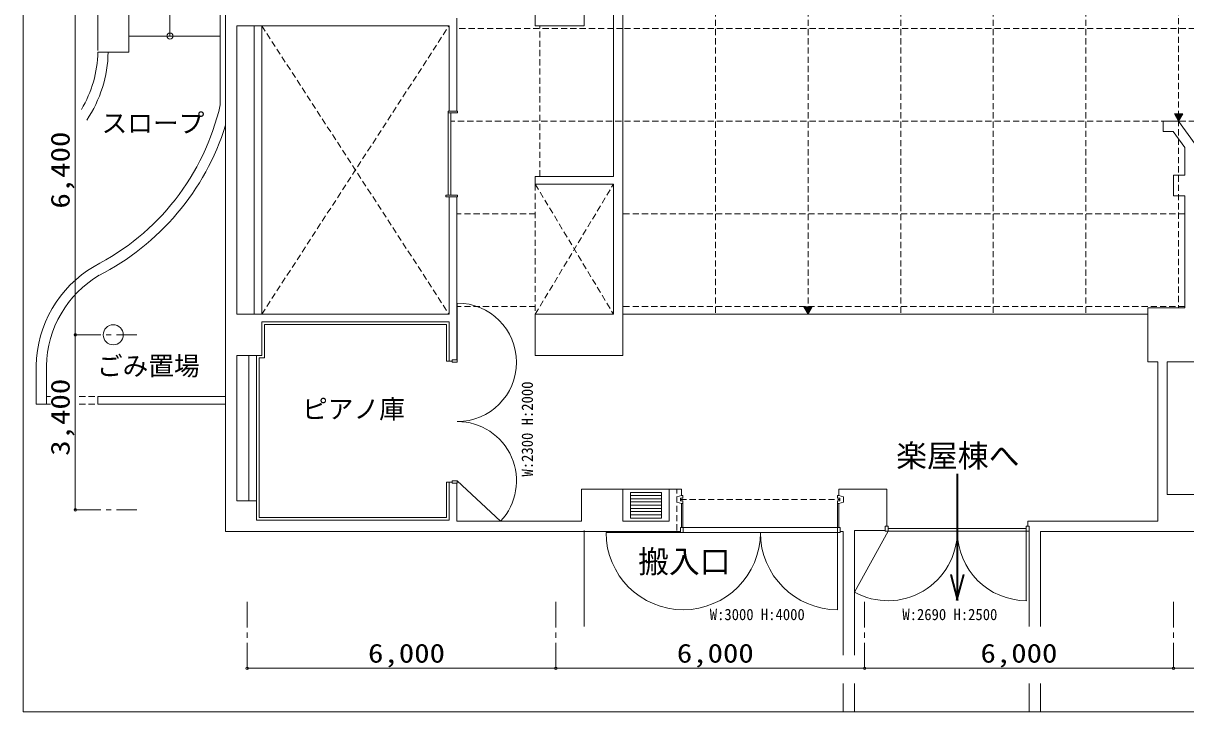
# Model space of a CAD drawing. Units: millimetres, scale not verified. Extents: x -24806 to 31194, y -25247 to 14164.
# Drawn here: x -24806 to -2190, y -25247 to -11860 of the extents above; entities that cross this region are included whole.
import ezdxf
from ezdxf.enums import TextEntityAlignment as Align

# ---------------------------------------------------------------- set-up
doc = ezdxf.new("R2010")
doc.units = ezdxf.units.MM
doc.header["$LTSCALE"] = 100
doc.linetypes.add('CHAIN1', pattern=[8, 5, -1, 1, -1])
doc.linetypes.add('DASHED1', pattern=[1.8, 1.2, -0.6])
for name, color, linetype, lineweight in [('0-0', 7, 'Continuous', 18), ('0-1', 4, 'DASHED1', 18), ('F-F', 7, 'Continuous', 18)]:
    doc.layers.add(name, color=color, linetype=linetype, lineweight=lineweight)
doc.layers.add('0-A', color=7, linetype='Continuous')
doc.styles.add('HGｺﾞｼｯｸE', font='')
doc.styles.add('ＭＳ ゴシック', font='')
doc.styles.get('HGｺﾞｼｯｸE').set_extended_font_data('HGｺﾞｼｯｸE')
doc.styles.get('ＭＳ ゴシック').set_extended_font_data('MS Gothic')

msp = doc.modelspace()

# ---------------------------------------------------------------- linework, layer by layer
at = {"layer": '0-0'}
for p, q in [((-20872, -21741.9), (-20872, 8634.2)), ((-20972.1, -13447.3), (-20972.1, -2492.2)), ((-21953.4, -12110.4), (-21953.4, -2811)), ((-22754.2, -12420.8), (-22754.2, -3071.2)), ((-23354.9, -12390.7), (-23354.9, -3266.3)), ((-14844.8, -11910.2), (-14844.8, -10858.9)), ((-13893.7, -10858.9), (-13893.7, -11910.2)), ((-13323, -14838.7), (-13323, -10858.9)), ((-13142.8, -10858.9), (-13142.8, -17516.8)), ((-20651.7, -17516.9), (-20651.7, -11910.2)), ((-20651.7, -11910.2), (-20165.1, -11910.2)), ((-20315.2, -11910.2), (-20315.2, -17516.9)), ((-20165.1, -11910.2), (-16521.8, -11910.2)), ((-20165.1, -11910.2), (-20165.1, -17516.9)), ((-16521.8, -11910.2), (-16521.8, -13572.2)), ((-16371.6, -11760), (-16371.6, -13572.2)), ((-13893.7, -11910.2), (-14844.8, -11910.2)), ((-22754.2, -12110.4), (-20972.1, -12110.4)), ((-22754.2, -12420.8), (-23354.9, -12420.8)), ((-16536.8, -13602.2), (-16536.8, -15204.1)), ((-16371.6, -13572.2), (-16521.8, -13572.2)), ((-16486.8, -13602.2), (-16486.8, -15204.1)), ((-2329.9, -13762.4), (-2630.3, -13762.4)), ((-2630.3, -13962.6), (-2630.3, -13762.4)), ((-2411.6, -13620.9), (-2248.3, -13620.9)), ((-2329.9, -13762.4), (-2411.6, -13620.9)), ((-2250.9, -13625.5), (-2409, -13625.5)), ((-2253.8, -13630.5), (-2406.1, -13630.5)), ((-2256.7, -13635.5), (-2403.2, -13635.5)), ((-2259.6, -13640.5), (-2400.3, -13640.5)), ((-2262.4, -13645.5), (-2397.4, -13645.5)), ((-2265.3, -13650.5), (-2394.5, -13650.5)), ((-2268.2, -13655.5), (-2391.6, -13655.5)), ((-2271.1, -13660.5), (-2388.8, -13660.5)), ((-2274, -13665.5), (-2385.9, -13665.5)), ((-2276.9, -13670.5), (-2383, -13670.5)), ((-2279.8, -13675.5), (-2380.1, -13675.5)), ((-2282.6, -13680.5), (-2377.2, -13680.5)), ((-2285.5, -13685.5), (-2374.3, -13685.5)), ((-2288.4, -13690.5), (-2371.4, -13690.5)), ((-2291.3, -13695.5), (-2368.6, -13695.5)), ((-2294.2, -13700.5), (-2365.7, -13700.5)), ((-2297.1, -13705.5), (-2362.8, -13705.5)), ((-2300, -13710.5), (-2359.9, -13710.5)), ((-2302.9, -13715.5), (-2357, -13715.5)), ((-2305.7, -13720.5), (-2354.1, -13720.5)), ((-2308.6, -13725.5), (-2351.2, -13725.5)), ((-2311.5, -13730.5), (-2348.3, -13730.5)), ((-2314.4, -13735.5), (-2345.5, -13735.5)), ((-2317.3, -13740.5), (-2342.6, -13740.5)), ((-2320.2, -13745.5), (-2339.7, -13745.5)), ((-2323.1, -13750.5), (-2336.8, -13750.5)), ((-2325.9, -13755.5), (-2333.9, -13755.5)), ((-2328.8, -13760.5), (-2331, -13760.5)), ((-2329.9, -13762.4), (-2248.3, -13620.9)), ((-2009.6, -14212.9), (-2329.9, -13762.4)), ((-2630.3, -13962.6), (-2433.2, -13962.6)), ((-2209.8, -14276.8), (-2433.2, -13962.6)), ((-2209.8, -14813.6), (-2209.8, -14276.8)), ((-14844.8, -14838.7), (-14844.8, -14988.8)), ((-14844.8, -14838.7), (-13323, -14838.7)), ((-14844.8, -14988.8), (-13323, -14988.8)), ((-13323, -17516.8), (-13323, -14988.8)), ((-16521.8, -17516.9), (-16521.8, -15234.1)), ((-16371.6, -15234.1), (-16521.8, -15234.1)), ((-16371.6, -15234.1), (-16371.6, -18402.9)), ((-2430.1, -15214.1), (-2209.8, -15214.1)), ((-2209.8, -17391.7), (-2209.8, -15214.1)), ((-16361.6, -18453), (-16361.6, -17301.6)), ((-9620.2, -17375.4), (-9456.9, -17375.4)), ((-9538.5, -17516.8), (-9620.2, -17375.4)), ((-9459.5, -17379.9), (-9617.5, -17379.9)), ((-9462.3, -17384.9), (-9614.7, -17384.9)), ((-9465.2, -17389.9), (-9611.8, -17389.9)), ((-9468.1, -17394.9), (-9608.9, -17394.9)), ((-9471, -17399.9), (-9606, -17399.9)), ((-9473.9, -17404.9), (-9603.1, -17404.9)), ((-9476.8, -17409.9), (-9600.2, -17409.9)), ((-9538.5, -17516.8), (-9456.9, -17375.4)), ((-2930.6, -17391.7), (-2209.8, -17391.7)), ((-2930.6, -17391.7), (-2930.6, -18442.9)), ((-20165.1, -17516.9), (-20651.7, -17516.9)), ((-20165.1, -17516.9), (-16521.8, -17516.9)), ((-14844.8, -17516.8), (-13323, -17516.8)), ((-13142.8, -18317.8), (-13142.8, -17516.8)), ((-13142.8, -17516.8), (-2930.6, -17516.8)), ((-9479.7, -17414.9), (-9597.3, -17414.9)), ((-9482.6, -17419.9), (-9594.4, -17419.9)), ((-9485.4, -17424.9), (-9591.6, -17424.9)), ((-9488.3, -17429.9), (-9588.7, -17429.9)), ((-9491.2, -17434.9), (-9585.8, -17434.9)), ((-9494.1, -17439.9), (-9582.9, -17439.9)), ((-9497, -17444.9), (-9580, -17444.9)), ((-9499.9, -17449.9), (-9577.1, -17449.9)), ((-9502.8, -17454.9), (-9574.2, -17454.9)), ((-9505.6, -17459.9), (-9571.4, -17459.9)), ((-9508.5, -17464.9), (-9568.5, -17464.9)), ((-9511.4, -17469.9), (-9565.6, -17469.9)), ((-9514.3, -17474.9), (-9562.7, -17474.9)), ((-9517.2, -17479.9), (-9559.8, -17479.9)), ((-9520.1, -17484.9), (-9556.9, -17484.9)), ((-9523, -17489.9), (-9554, -17489.9)), ((-9525.9, -17494.9), (-9551.1, -17494.9)), ((-9528.7, -17499.9), (-9548.3, -17499.9)), ((-9531.6, -17504.9), (-9545.4, -17504.9)), ((-9534.5, -17509.9), (-9542.5, -17509.9)), ((-9537.4, -17514.9), (-9539.6, -17514.9)), ((-20165.1, -18317.8), (-20165.1, -17667)), ((-20165.1, -17667), (-16521.8, -17667)), ((-20115, -17717.1), (-16571.9, -17717.1)), ((-20115, -18367.9), (-20115, -17717.1)), ((-16571.9, -17717.1), (-16571.9, -18427.9)), ((-16521.8, -17667), (-16521.8, -18427.9)), ((-20651.7, -18317.8), (-20165.1, -18317.8)), ((-20651.7, -21144.4), (-20651.7, -18317.8)), ((-20415.5, -18317.8), (-20415.5, -21144.4)), ((-20265.3, -18317.8), (-20265.3, -21144.4)), ((-24556.3, -18518), (-24556.3, -19268.9)), ((-24356.1, -18518), (-24356.1, -19268.9)), ((-20215.3, -18367.9), (-20115, -18367.9)), ((-20215.3, -18367.9), (-20215.2, -21471.6)), ((-16521.8, -18427.9), (-16571.9, -18427.9)), ((-16461.7, -18427.9), (-16521.8, -18427.9)), ((-16461.7, -18402.9), (-16461.7, -18453)), ((-16461.7, -18453), (-16361.6, -18453)), ((-2730.4, -18442.9), (-2930.6, -18442.9)), ((-2730.4, -18442.9), (-2730.4, -21021)), ((-2550.2, -18442.9), (-2009.6, -18442.9)), ((-2550.2, -18442.9), (-2550.2, -19919.7)), ((-23354.9, -19118.7), (-23354.9, -19268.9)), ((-23354.9, -19118.7), (-20872, -19118.7)), ((-24556.3, -19268.9), (-24356.1, -19268.9)), ((-23354.9, -19268.9), (-20872, -19268.9)), ((-2550.2, -21021), (-2550.2, -19919.7)), ((-16571.9, -20780.7), (-16571.9, -21471.6)), ((-16571.9, -20780.7), (-16521.8, -20780.7)), ((-16521.8, -20780.7), (-16521.8, -21521.6)), ((-16461.7, -20755.7), (-16361.6, -20755.7)), ((-16371.6, -20805.8), (-16371.6, -21541.6)), ((-16361.6, -20755.7), (-16361.6, -20805.8)), ((-16361.6, -20755.7), (-15520.2, -21541.6)), ((-6645.1, -20621.8), (-6645.1, -23084.6)), ((-6635.1, -20621.8), (-6635.1, -23084.6)), ((-6625, -20621.8), (-6625, -23084.6)), ((-13142.8, -20920.9), (-13943.7, -20920.9)), ((-13943.7, -20920.9), (-13943.7, -21541.6)), ((-13142.8, -20920.9), (-12241.7, -20920.9)), ((-13142.8, -21541.6), (-13142.8, -20920.9)), ((-12992.6, -20981), (-12992.6, -21481.6)), ((-12391.9, -20981), (-12992.6, -20981)), ((-12391.9, -21481.6), (-12391.9, -20981)), ((-12241.7, -20919.6), (-12001.4, -20919.6)), ((-12241.7, -21541.6), (-12241.7, -20919.6)), ((-2730.4, -21021), (-2730.4, -21541.6)), ((-2029.6, -21021), (-2550.2, -21021)), ((-20265.3, -21144.4), (-20651.7, -21144.4)), ((-20265.3, -21521.6), (-20265.3, -21144.4)), ((-20215.2, -21471.6), (-20215.2, -21094.3)), ((-12992.6, -21043.5), (-12391.9, -21043.5)), ((-12992.6, -21106.1), (-12391.9, -21106.1)), ((-12992.6, -21168.7), (-12391.9, -21168.7)), ((-12992.6, -21231.3), (-12391.9, -21231.3)), ((-12091.5, -21071.1), (-12091.5, -21171.2)), ((-12091.5, -21171.2), (-12001.4, -21201.2)), ((-11971.4, -21096.1), (-12021.5, -21096.1)), ((-11971.4, -21041), (-12001.4, -21041)), ((-12001.4, -21661.8), (-12001.4, -21201.2)), ((-11971.4, -21201.2), (-12001.4, -21201.2)), ((-11976.4, -21661.8), (-11976.4, -21201.2)), ((-11971.4, -21041), (-11971.4, -21096.1)), ((-11971.4, -21201.2), (-11971.4, -21146.2)), ((-8967.8, -21041), (-8967.8, -21096.1)), ((-8967.8, -21041), (-8937.8, -21041)), ((-8967.8, -21096.1), (-8917.8, -21096.1)), ((-8967.8, -21201.2), (-8967.8, -21146.2)), ((-8967.8, -21201.2), (-8937.8, -21201.2)), ((-8962.8, -21201.2), (-8962.8, -21661.8)), ((-20215.2, -21471.6), (-16571.9, -21471.6)), ((-12992.6, -21293.8), (-12391.9, -21293.8)), ((-12992.6, -21356.4), (-12391.9, -21356.4)), ((-12992.6, -21419), (-12391.9, -21419)), ((-12992.6, -21481.6), (-12391.9, -21481.6)), ((-20265.3, -21521.6), (-16521.8, -21521.6)), ((-16371.6, -21541.6), (-13943.7, -21541.6)), ((-13142.8, -21541.6), (-12241.7, -21541.6)), ((-11966.4, -21661.8), (-11966.4, -21761.9)), ((-11966.4, -21661.8), (-8962.8, -21661.8)), ((-8962.8, -21661.8), (-8962.8, -21761.9)), ((-8937.8, -21661.8), (-8912.8, -21661.8)), ((-8912.8, -21661.8), (-8912.8, -21741.9)), ((-7976.6, -21636.7), (-8036.7, -21636.7)), ((-8036.7, -21736.9), (-8036.7, -21636.7)), ((-8006.7, -21636.7), (-8036.7, -21636.7)), ((-8036.7, -21721.8), (-8036.7, -21636.7)), ((-8036.7, -21721.8), (-8036.7, -21636.7)), ((-7976.6, -21636.7), (-7976.6, -21736.9)), ((-7976.6, -21686.8), (-5293.5, -21686.8)), ((-5293.5, -21636.7), (-5233.4, -21636.7)), ((-5293.5, -21636.7), (-5293.5, -21736.9)), ((-5263.4, -21636.7), (-5263.4, -21541.6)), ((-5263.4, -21541.6), (-2730.4, -21541.6)), ((-5263.4, -21636.7), (-5233.4, -21636.7)), ((-5258.4, -21636.7), (-5233.4, -21636.7)), ((-5233.4, -21736.9), (-5233.4, -21636.7)), ((-5233.4, -23592.1), (-5233.4, -21636.7)), ((-20872, -21741.9), (-12016.5, -21741.9)), ((-13893.7, -21721.8), (-13893.7, -23592.1)), ((-11966.4, -21761.9), (-13468.2, -21761.9)), ((-11966.4, -21761.9), (-8962.8, -21761.9)), ((-8962.8, -21761.9), (-8962.8, -23263.7)), ((-8857.7, -21741.9), (-8912.8, -21741.9)), ((-8857.7, -24144.5), (-8857.7, -21741.9)), ((-8637.4, -21721.8), (-8036.7, -21721.8)), ((-8637.4, -24144.5), (-8637.4, -21721.8)), ((-7976.6, -21736.9), (-8637.4, -22921.5)), ((-7976.6, -21736.9), (-8036.7, -21736.9)), ((-7976.6, -21736.9), (-5293.5, -21736.9)), ((-5293.5, -21736.9), (-5233.4, -21736.9)), ((-5293.5, -21736.9), (-5293.5, -23088.5)), ((-5233.4, -21736.9), (-5258.4, -21736.9)), ((-5013.1, -21741.9), (-2029.6, -21741.9)), ((-5013.1, -23592.1), (-5013.1, -21741.9)), ((-6769.2, -22584), (-6635.1, -23084.6)), ((-6759.5, -22581.4), (-6625.4, -23082)), ((-6749.8, -22578.8), (-6615.7, -23079.4)), ((-6520.3, -22578.8), (-6654.4, -23079.4)), ((-6510.6, -22581.4), (-6644.7, -23082)), ((-6500.9, -22584), (-6635.1, -23084.6)), ((-8857.7, -25247.1), (-8857.7, -24700.5)), ((-8637.4, -25247.1), (-8637.4, -24700.5)), ((-5233.4, -25247.1), (-5233.4, -24700.5)), ((-5013.1, -25247.1), (-5013.1, -24700.5))]:
    msp.add_line(p, q, dxfattribs=at)
at = {"layer": '0-0', "linetype": 'DASHED1'}
for p, q in [((-20165.1, -11910.2), (-16521.8, -17516.9)), ((-20165.1, -17516.9), (-16521.8, -11910.2)), ((-14844.8, -14988.8), (-13323, -17516.8)), ((-14844.8, -17516.8), (-13323, -14988.8)), ((-14844.8, -14988.8), (-14844.8, -17516.8)), ((-24356.1, -19118.7), (-24276.2, -19118.7)), ((-23716.1, -19118.7), (-23354.9, -19118.7)), ((-24356.1, -19268.9), (-24276.2, -19268.9)), ((-23716.1, -19268.9), (-23354.9, -19268.9)), ((-12091.5, -21721.8), (-12091.5, -20919.6)), ((-12021.5, -21121.1), (-8917.8, -21121.1))]:
    msp.add_line(p, q, dxfattribs=at)
at = {"layer": '0-0'}
for points in [[(-16356.6, -13602.2), (-16536.8, -13602.2), (-16536.8, -13572.2), (-16356.6, -13572.2)], [(-16356.6, -15204.1), (-16356.6, -15234.1), (-16581.9, -15234.1), (-16581.9, -15204.1)], [(-12016.5, -21761.9), (-11966.4, -21761.9), (-11966.4, -21661.8), (-12016.5, -21661.8)], [(-8962.8, -21761.9), (-8912.8, -21761.9), (-8912.8, -21661.8), (-8962.8, -21661.8)]]:
    msp.add_lwpolyline(points, close=True, dxfattribs=at)
for points in [[(-2430.1, -15214.1), (-2430.1, -14813.6), (-2209.8, -14813.6)], [(-13142.8, -18317.8), (-14844.8, -18317.8), (-14844.8, -17516.8)], [(-16461.7, -18402.9), (-16361.6, -18402.9), (-16361.6, -18453)], [(-16461.7, -18427.9), (-16461.7, -18402.9), (-16371.6, -18402.9)], [(-16371.6, -20805.8), (-16461.7, -20805.8), (-16461.7, -20780.7), (-16521.8, -20780.7)], [(-16461.7, -20755.7), (-16461.7, -20805.8), (-16361.6, -20805.8)], [(-12091.5, -21071.1), (-12001.4, -21041), (-12001.4, -20919.6)], [(-8847.7, -21071.1), (-8937.8, -21041), (-8937.8, -20920.9)], [(-8006.7, -21636.7), (-8006.7, -20920.9), (-8937.8, -20920.9)], [(-12021.5, -21096.1), (-12021.5, -21146.2), (-11971.4, -21146.2)], [(-8917.8, -21096.1), (-8917.8, -21146.2), (-8967.8, -21146.2)], [(-8847.7, -21071.1), (-8847.7, -21171.2), (-8937.8, -21201.2), (-8937.8, -21661.8)], [(-12001.4, -21661.8), (-12016.5, -21661.8), (-12016.5, -21741.9)]]:
    msp.add_lwpolyline(points, dxfattribs=at)
for centre, radius in [((-21953.4, -12110.4), 59.8), ((-23054.6, -17917.3), 195.2)]:
    msp.add_circle(centre, radius, dxfattribs=at)
for centre, radius, start, end in [((-25557.5, -12390.7), 2202.6, 328.72759, 359.21829), ((-25557.5, -12390.7), 2402.9, 325.74436, 359.31204), ((-25557.5, -12390.7), 4705.6, 296.8969, 347.02392), ((-25557.5, -12390.7), 4905.8, 296.8969, 342.76508), ((-22254.5, -18567.7), 2302.4, 120.66562, 178.76407), ((-22254.5, -18567.7), 2102.1, 120.66562, 178.76407), ((-16361.6, -18453), 1151.4, 270, 90), ((-16361.6, -20755.7), 1151.4, 316.95216, 90), ((-11966.4, -21761.9), 1501.8, 180, 0), ((-8962.8, -21761.9), 1501.8, 180, 270), ((-7986.7, -21736.9), 1351.6, 241.218, 0), ((-5283.4, -21736.9), 1351.6, 180, 270)]:
    msp.add_arc(centre, radius, start, end, dxfattribs=at)
at = {"layer": '0-1'}
for p, q in [((-11340.6, 4409.2), (-11340.6, -17516.8)), ((-9538.5, 4409.2), (-9538.5, -17516.8)), ((-7736.4, 4409.2), (-7736.4, -17516.8)), ((-5934.2, 4409.2), (-5934.2, -17516.8)), ((-4132.1, 4409.2), (-4132.1, -17516.8)), ((-2329.9, 4259.1), (-2329.9, -17391.7)), ((-13142.8, -11960.2), (-16371.6, -11960.2)), ((-14758.6, -14838.7), (-14758.6, -11910.2)), ((-2009.6, -11960.2), (-13142.8, -11960.2)), ((-2009.6, -13762.4), (-16486.8, -13762.4)), ((-14844.8, -15564.5), (-16371.6, -15564.5)), ((-2209.8, -15564.5), (-13142.8, -15564.5)), ((-14844.8, -17366.7), (-16371.6, -17366.7)), ((-2209.8, -17366.7), (-13142.8, -17366.7))]:
    msp.add_line(p, q, dxfattribs=at)
at = {"layer": '0-1', "linetype": 'Continuous'}
for p, q in [((-23793.3, -17917.3), (-23793.3, -11509.7)), ((-23793.3, -21321.4), (-23793.3, -17917.3)), ((-20451.5, -24402.6), (-14444.3, -24402.6))]:
    msp.add_line(p, q, dxfattribs=at)
at = {"layer": '0-1', "linetype": 'CHAIN1'}
for p, q in [((-23793.3, -17917.3), (-22593.4, -17917.3)), ((-23793.3, -21321.4), (-22593.4, -21321.4)), ((-20451.5, -23107.9), (-20451.5, -24402.6)), ((-14444.3, -23107.9), (-14444.3, -24402.6)), ((-8437.2, -23107.9), (-8437.2, -24402.6)), ((-2430, -23107.9), (-2430, -24402.6))]:
    msp.add_line(p, q, dxfattribs=at)
at = {"layer": '0-1', "linetype": 'Continuous'}
msp.add_lwpolyline([(-14444.3, -24402.6), (-8437.2, -24402.6), (-2430, -24402.6), (3577.1, -24402.6)], dxfattribs=at)
for centre in [(-23793.3, -17917.3), (-23793.3, -21321.4), (-20451.5, -24402.6), (-14444.3, -24402.6), (-8437.2, -24402.6), (-2430, -24402.6)]:
    msp.add_circle(centre, 25, dxfattribs=at)
at = {"layer": 'F-F'}
msp.add_line((-24805.7, -25247.1), (31194.3, -25247.1), dxfattribs=at)
msp.add_lwpolyline([(31194.3, 13952.9), (-24805.7, 13952.9), (-24805.7, -25247.1)], dxfattribs=at)

# ---------------------------------------------------------------- texts
at = {"layer": '0-1', "style": 'ＭＳ ゴシック', "width": 1.2}
for s, p in [('6,400', (-23793.3, -15463.5)), ('3,400', (-23793.3, -20269.3))]:
    msp.add_text(s, height=366.6, rotation=90, dxfattribs=at).set_placement(p, align=Align.BOTTOM_LEFT)
for p in [(-18097.9, -24402.6), (-12090.8, -24402.6), (-6183.6, -24402.6)]:
    msp.add_text('6,000', height=366.6, dxfattribs=at).set_placement(p, align=Align.BOTTOM_LEFT)
at = {"layer": '0-A', "style": 'HGｺﾞｼｯｸE'}
for s, height, p in [('スロープ', 366.6, (-23282.4, -14095.5)), ('ごみ置場', 366.6, (-23373.1, -18816)), ('ピアノ庫', 366.6, (-19381.2, -19654.5)), ('楽屋棟へ', 439.9, (-7825, -20621.8)), ('搬入口', 439.9, (-12845.3, -22678.4))]:
    msp.add_text(s, height=height, dxfattribs=at).set_placement(p, align=Align.BOTTOM_LEFT)
at = {"layer": '0-A', "style": 'ＭＳ ゴシック', "width": 0.95}
msp.add_text('W:2300 H:2000', height=219.9, rotation=90, dxfattribs=at).set_placement((-14825.5, -20673.5), align=Align.BOTTOM_LEFT)
for s, p in [('W:3000 H:4000', (-11449.9, -23531.9)), ('W:2690 H:2500', (-7703.3, -23531.9))]:
    msp.add_text(s, height=219.9, dxfattribs=at).set_placement(p, align=Align.BOTTOM_LEFT)

doc.saveas('drawing.dxf')
